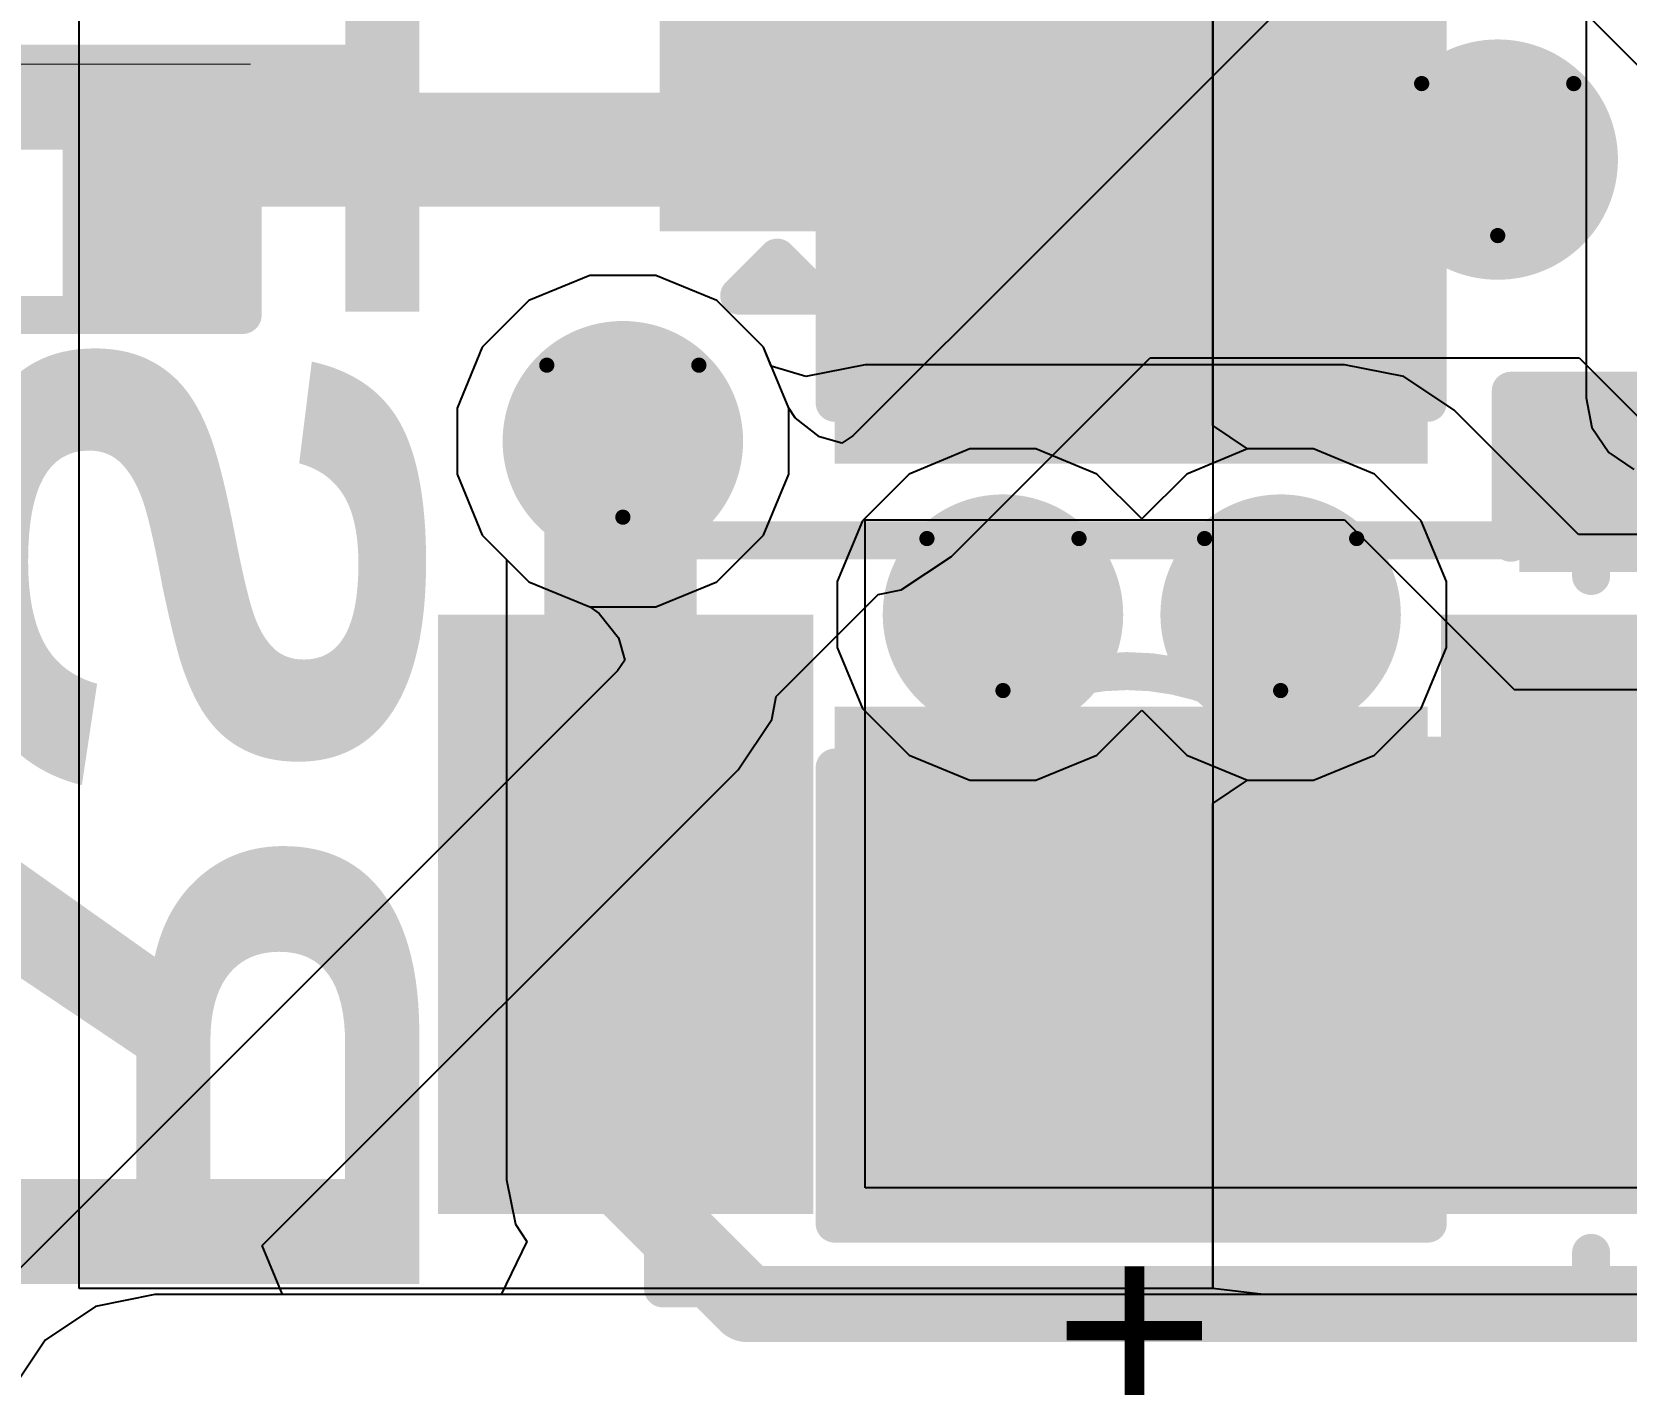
# Model space of a CAD drawing. Header units: inches. Extents: x -6 to 385, y -2 to 102.
# Drawn here: x 22.96 to 28.29, y 6.5 to 11.05 of the extents above; entities that cross this region are included whole.
import ezdxf

# ---------------------------------------------------------------- set-up
doc = ezdxf.new("R2010")
doc.units = ezdxf.units.IN
for name, color, linetype in [('Bottom Layer', 5, 'Continuous'), ('Bottom Overlay', 54, 'Continuous'), ('Bottom Paste', 16, 'Continuous'), ('Bottom Solder', 6, 'Continuous'), ('Drill Drawing', 1, 'Continuous'), ('Layer 1', 16, 'Continuous'), ('Layer 2', 76, 'Continuous'), ('Top Layer', 1, 'Continuous'), ('Top Overlay', 2, 'Continuous'), ('Top Paste', 8, 'Continuous'), ('Top Solder', 216, 'Continuous'), ('Via Holes', 16, 'Continuous')]:
    doc.layers.add(name, color=color, linetype=linetype)
doc.styles.add('Arial', font='', dxfattribs={"height": 0.2})
doc.styles.add('Arial Black_Bold', font='', dxfattribs={"height": 0.2})
doc.styles.get('Arial').set_extended_font_data('Arial')
doc.styles.get('Arial Black_Bold').set_extended_font_data('Arial Black', bold=True)

# ---------------------------------------------------------------- blocks, each defined once
blk = doc.blocks.new('C___0402_69')
at = {"layer": 'Top Layer'}
for points in [[(-0.6985, -0.3175), (-0.6985, 0.3175), (-0.2413, 0.3175), (-0.2413, -0.3175)], [(0.2413, -0.3175), (0.2413, 0.3175), (0.6985, 0.3175), (0.6985, -0.3175)]]:
    blk.add_hatch(color=1, dxfattribs=at).paths.add_polyline_path(points)
at = {"layer": 'Top Paste'}
for points in [[(-0.6985, -0.3175), (-0.6985, 0.3175), (-0.2413, 0.3175), (-0.2413, -0.3175)], [(0.2413, -0.3175), (0.2413, 0.3175), (0.6985, 0.3175), (0.6985, -0.3175)]]:
    blk.add_hatch(color=8, dxfattribs=at).paths.add_polyline_path(points)
at = {"layer": 'Top Solder'}
for points in [[(-0.7585, -0.3775), (-0.7585, 0.3775), (-0.1813, 0.3775), (-0.1813, -0.3775)], [(0.1813, -0.3775), (0.1813, 0.3775), (0.7585, 0.3775), (0.7585, -0.3775)]]:
    blk.add_hatch(color=216, dxfattribs=at).paths.add_polyline_path(points)
at = {"layer": 'Top Overlay'}
for points in [[(-0.2794, 0.4064, 0.127, 0.127, 0), (-0.7874, 0.4064, 0.127, 0.127, 0)], [(-0.7874, -0.4064, 0.127, 0.127, 0), (-0.7874, 0.4064, 0.127, 0.127, 0)], [(0.7874, 0.4064, 0.127, 0.127, 0), (0.2794, 0.4064, 0.127, 0.127, 0)], [(0.7874, -0.4064, 0.127, 0.127, 0), (0.7874, 0.4064, 0.127, 0.127, 0)], [(-0.2794, -0.4064, 0.127, 0.127, 0), (-0.7874, -0.4064, 0.127, 0.127, 0)], [(0.7874, -0.4064, 0.127, 0.127, 0), (0.2794, -0.4064, 0.127, 0.127, 0)]]:
    blk.add_lwpolyline(points, format="xyseb", dxfattribs=at)
for points in [[(-0.8191, 0.4064, 0.0635, 0.0635, 1), (-0.7556, 0.4064, 0.0635, 0.0635, 1)], [(-0.8191, 0.4064, 0.0635, 0.0635, 1), (-0.7556, 0.4064, 0.0635, 0.0635, 1)], [(-0.3111, 0.4064, 0.0635, 0.0635, 1), (-0.2477, 0.4064, 0.0635, 0.0635, 1)], [(0.2477, 0.4064, 0.0635, 0.0635, 1), (0.3111, 0.4064, 0.0635, 0.0635, 1)], [(0.7556, 0.4064, 0.0635, 0.0635, 1), (0.8191, 0.4064, 0.0635, 0.0635, 1)], [(0.7556, 0.4064, 0.0635, 0.0635, 1), (0.8191, 0.4064, 0.0635, 0.0635, 1)], [(-0.8191, -0.4064, 0.0635, 0.0635, 1), (-0.7556, -0.4064, 0.0635, 0.0635, 1)], [(-0.8191, -0.4064, 0.0635, 0.0635, 1), (-0.7556, -0.4064, 0.0635, 0.0635, 1)], [(-0.3111, -0.4064, 0.0635, 0.0635, 1), (-0.2477, -0.4064, 0.0635, 0.0635, 1)], [(0.2477, -0.4064, 0.0635, 0.0635, 1), (0.3111, -0.4064, 0.0635, 0.0635, 1)], [(0.7556, -0.4064, 0.0635, 0.0635, 1), (0.8191, -0.4064, 0.0635, 0.0635, 1)], [(0.7556, -0.4064, 0.0635, 0.0635, 1), (0.8191, -0.4064, 0.0635, 0.0635, 1)]]:
    blk.add_lwpolyline(points, format="xyseb", close=True, dxfattribs=at)
blk = doc.blocks.new('T____1206_70')
at = {"layer": 'Top Layer'}
for points in [[(-2.032, 0.889), (-0.508, 0.889), (-0.508, -0.889), (-2.032, -0.889)], [(0.508, 0.889), (2.032, 0.889), (2.032, -0.889), (0.508, -0.889)]]:
    blk.add_hatch(color=1, dxfattribs=at).paths.add_polyline_path(points)
at = {"layer": 'Top Paste'}
for points in [[(-2.032, 0.889), (-0.508, 0.889), (-0.508, -0.889), (-2.032, -0.889)], [(0.508, 0.889), (2.032, 0.889), (2.032, -0.889), (0.508, -0.889)]]:
    blk.add_hatch(color=8, dxfattribs=at).paths.add_polyline_path(points)
at = {"layer": 'Top Solder'}
for points in [[(-2.1336, 0.9906), (-0.4064, 0.9906), (-0.4064, -0.9906), (-2.1336, -0.9906)], [(0.4064, 0.9906), (2.1336, 0.9906), (2.1336, -0.9906), (0.4064, -0.9906)]]:
    blk.add_hatch(color=216, dxfattribs=at).paths.add_polyline_path(points)
at = {"layer": 'Top Overlay'}
for points in [[(-2.1336, 0.9906, 0.127, 0.127, 0), (-0.6096, 0.9906, 0.127, 0.127, 0)], [(-2.1336, 0.9906, 0.127, 0.127, 0), (-2.1336, -0.9906, 0.127, 0.127, 0)], [(0.6096, 0.9906, 0.127, 0.127, 0), (2.1336, 0.9906, 0.127, 0.127, 0)], [(2.1336, 0.9906, 0.127, 0.127, 0), (2.1336, -0.9906, 0.127, 0.127, 0)], [(-2.1336, -0.9906, 0.127, 0.127, 0), (-0.6096, -0.9906, 0.127, 0.127, 0)], [(0.6096, -0.9906, 0.127, 0.127, 0), (2.1336, -0.9906, 0.127, 0.127, 0)]]:
    blk.add_lwpolyline(points, format="xyseb", dxfattribs=at)
for points in [[(-2.16535, 0.9906, 0.0635, 0.0635, 1), (-2.10185, 0.9906, 0.0635, 0.0635, 1)], [(-2.16535, 0.9906, 0.0635, 0.0635, 1), (-2.10185, 0.9906, 0.0635, 0.0635, 1)], [(-0.64135, 0.9906, 0.0635, 0.0635, 1), (-0.57785, 0.9906, 0.0635, 0.0635, 1)], [(0.57785, 0.9906, 0.0635, 0.0635, 1), (0.64135, 0.9906, 0.0635, 0.0635, 1)], [(2.10185, 0.9906, 0.0635, 0.0635, 1), (2.16535, 0.9906, 0.0635, 0.0635, 1)], [(2.10185, 0.9906, 0.0635, 0.0635, 1), (2.16535, 0.9906, 0.0635, 0.0635, 1)], [(-2.16535, -0.9906, 0.0635, 0.0635, 1), (-2.10185, -0.9906, 0.0635, 0.0635, 1)], [(-2.16535, -0.9906, 0.0635, 0.0635, 1), (-2.10185, -0.9906, 0.0635, 0.0635, 1)], [(-0.64135, -0.9906, 0.0635, 0.0635, 1), (-0.57785, -0.9906, 0.0635, 0.0635, 1)], [(0.57785, -0.9906, 0.0635, 0.0635, 1), (0.64135, -0.9906, 0.0635, 0.0635, 1)], [(2.10185, -0.9906, 0.0635, 0.0635, 1), (2.16535, -0.9906, 0.0635, 0.0635, 1)], [(2.10185, -0.9906, 0.0635, 0.0635, 1), (2.16535, -0.9906, 0.0635, 0.0635, 1)]]:
    blk.add_lwpolyline(points, format="xyseb", close=True, dxfattribs=at)
at = {"layer": 'Top Overlay', "style": 'Arial'}
blk.add_text('+', height=0.635, dxfattribs=at).set_placement((-2.7502, -0.3174))
blk = doc.blocks.new('GT_TC032A_H015_L1_B_86')
at = {"layer": 'Bottom Layer'}
for points in [[(-2.2, 0.9), (-1.15, 0.9), (-1.15, -0.9), (-2.2, -0.9)], [(1.15, 0.9), (2.2, 0.9), (2.2, -0.9), (1.15, -0.9)]]:
    blk.add_hatch(color=5, dxfattribs=at).paths.add_polyline_path(points)
at = {"layer": 'Bottom Paste'}
for points in [[(-2.2, 0.9), (-1.15, 0.9), (-1.15, -0.9), (-2.2, -0.9)], [(1.15, 0.9), (2.2, 0.9), (2.2, -0.9), (1.15, -0.9)]]:
    blk.add_hatch(color=16, dxfattribs=at).paths.add_polyline_path(points)
at = {"layer": 'Bottom Solder'}
for points in [[(-2.3016, 1.0016), (-1.0484, 1.0016), (-1.0484, -1.0016), (-2.3016, -1.0016)], [(1.0484, 1.0016), (2.3016, 1.0016), (2.3016, -1.0016), (1.0484, -1.0016)]]:
    blk.add_hatch(color=6, dxfattribs=at).paths.add_polyline_path(points)
at = {"layer": 'Bottom Overlay'}
for points in [[(-1.55, 1.25, 0.127, 0.127, 0), (1.55, 1.25, 0.127, 0.127, 0)], [(-1.55, 1.1311, 0.127, 0.127, 0), (-1.55, 1.25, 0.127, 0.127, 0)], [(1.55, 1.1311, 0.127, 0.127, 0), (1.55, 1.25, 0.127, 0.127, 0)], [(-1.55, -1.25, 0.127, 0.127, 0), (-1.55, -1.1311, 0.127, 0.127, 0)], [(1.55, -1.25, 0.127, 0.127, 0), (1.55, -1.1311, 0.127, 0.127, 0)], [(-1.55, -1.25, 0.127, 0.127, 0), (1.55, -1.25, 0.127, 0.127, 0)]]:
    blk.add_lwpolyline(points, format="xyseb", dxfattribs=at)
for points in [[(-1.5818, 1.25, 0.0635, 0.0635, 1), (-1.5183, 1.25, 0.0635, 0.0635, 1)], [(-1.5818, 1.25, 0.0635, 0.0635, 1), (-1.5183, 1.25, 0.0635, 0.0635, 1)], [(1.5183, 1.25, 0.0635, 0.0635, 1), (1.5818, 1.25, 0.0635, 0.0635, 1)], [(1.5183, 1.25, 0.0635, 0.0635, 1), (1.5818, 1.25, 0.0635, 0.0635, 1)], [(-1.5818, 1.1311, 0.0635, 0.0635, 1), (-1.5183, 1.1311, 0.0635, 0.0635, 1)], [(1.5183, 1.1311, 0.0635, 0.0635, 1), (1.5818, 1.1311, 0.0635, 0.0635, 1)], [(0.8134, 0, 0.127, 0.127, 1), (-0.8132, 0, 0.127, 0.127, 1)], [(-0.8449, 0, 0.0635, 0.0635, 1), (-0.7814, 0, 0.0635, 0.0635, 1)], [(0.7817, 0, 0.0635, 0.0635, 1), (0.8452, 0, 0.0635, 0.0635, 1)], [(-1.5818, -1.1311, 0.0635, 0.0635, 1), (-1.5183, -1.1311, 0.0635, 0.0635, 1)], [(1.5183, -1.1311, 0.0635, 0.0635, 1), (1.5818, -1.1311, 0.0635, 0.0635, 1)], [(-1.5818, -1.25, 0.0635, 0.0635, 1), (-1.5183, -1.25, 0.0635, 0.0635, 1)], [(-1.5818, -1.25, 0.0635, 0.0635, 1), (-1.5183, -1.25, 0.0635, 0.0635, 1)], [(1.5183, -1.25, 0.0635, 0.0635, 1), (1.5818, -1.25, 0.0635, 0.0635, 1)], [(1.5183, -1.25, 0.0635, 0.0635, 1), (1.5818, -1.25, 0.0635, 0.0635, 1)]]:
    blk.add_lwpolyline(points, format="xyseb", close=True, dxfattribs=at)
blk = doc.blocks.new('R___0402_B_109')
at = {"layer": 'Bottom Layer'}
for points in [[(-0.2413, 0.3175), (-0.2413, -0.3175), (-0.6985, -0.3175), (-0.6985, 0.3175)], [(0.6985, 0.3175), (0.6985, -0.3175), (0.2413, -0.3175), (0.2413, 0.3175)]]:
    blk.add_hatch(color=5, dxfattribs=at).paths.add_polyline_path(points)
at = {"layer": 'Bottom Paste'}
for points in [[(-0.2413, 0.3175), (-0.2413, -0.3175), (-0.6985, -0.3175), (-0.6985, 0.3175)], [(0.6985, 0.3175), (0.6985, -0.3175), (0.2413, -0.3175), (0.2413, 0.3175)]]:
    blk.add_hatch(color=16, dxfattribs=at).paths.add_polyline_path(points)
at = {"layer": 'Bottom Solder'}
for points in [[(-0.1863, 0.3725), (-0.1863, -0.3725), (-0.7535, -0.3725), (-0.7535, 0.3725)], [(0.7535, 0.3725), (0.7535, -0.3725), (0.1863, -0.3725), (0.1863, 0.3725)]]:
    blk.add_hatch(color=6, dxfattribs=at).paths.add_polyline_path(points)
at = {"layer": 'Bottom Overlay'}
for points in [[(-0.7874, -0.4064, 0.127, 0.127, 0), (-0.7874, 0.4064, 0.127, 0.127, 0)], [(-0.7874, 0.4064, 0.127, 0.127, 0), (0.7874, 0.4064, 0.127, 0.127, 0)], [(-0.8128, 0.4318, 0.00323, 0.00323, 0), (0.8128, 0.4318, 0.00323, 0.00323, 0)], [(0.7874, -0.4064, 0.127, 0.127, 0), (0.7874, 0.4064, 0.127, 0.127, 0)], [(-0.7874, -0.4064, 0.127, 0.127, 0), (0.7874, -0.4064, 0.127, 0.127, 0)]]:
    blk.add_lwpolyline(points, format="xyseb", dxfattribs=at)
for points in [[(-0.8192, 0.4064, 0.0635, 0.0635, 1), (-0.7557, 0.4064, 0.0635, 0.0635, 1)], [(-0.8192, 0.4064, 0.0635, 0.0635, 1), (-0.7557, 0.4064, 0.0635, 0.0635, 1)], [(-0.8136, 0.4318, 0.00161, 0.00161, 1), (-0.812, 0.4318, 0.00161, 0.00161, 1)], [(0.7557, 0.4064, 0.0635, 0.0635, 1), (0.8192, 0.4064, 0.0635, 0.0635, 1)], [(0.7557, 0.4064, 0.0635, 0.0635, 1), (0.8192, 0.4064, 0.0635, 0.0635, 1)], [(0.812, 0.4318, 0.00161, 0.00161, 1), (0.8136, 0.4318, 0.00161, 0.00161, 1)], [(-0.8192, -0.4064, 0.0635, 0.0635, 1), (-0.7557, -0.4064, 0.0635, 0.0635, 1)], [(-0.8192, -0.4064, 0.0635, 0.0635, 1), (-0.7557, -0.4064, 0.0635, 0.0635, 1)], [(0.7556, -0.4064, 0.0635, 0.0635, 1), (0.8191, -0.4064, 0.0635, 0.0635, 1)], [(0.7556, -0.4064, 0.0635, 0.0635, 1), (0.8191, -0.4064, 0.0635, 0.0635, 1)]]:
    blk.add_lwpolyline(points, format="xyseb", close=True, dxfattribs=at)
blk = doc.blocks.new('____23_B_129')
at = {"layer": 'Bottom Layer'}
for points in [[(-1.36, 1.46), (-0.54, 1.46), (-0.54, 0.54), (-1.36, 0.54)], [(0.54, 1.46), (1.36, 1.46), (1.36, 0.54), (0.54, 0.54)], [(-0.41, -0.54), (0.41, -0.54), (0.41, -1.46), (-0.41, -1.46)]]:
    blk.add_hatch(color=5, dxfattribs=at).paths.add_polyline_path(points)
at = {"layer": 'Bottom Paste'}
for points in [[(-1.36, 1.46), (-0.54, 1.46), (-0.54, 0.54), (-1.36, 0.54)], [(0.54, 1.46), (1.36, 1.46), (1.36, 0.54), (0.54, 0.54)], [(-0.41, -0.54), (0.41, -0.54), (0.41, -1.46), (-0.41, -1.46)]]:
    blk.add_hatch(color=16, dxfattribs=at).paths.add_polyline_path(points)
at = {"layer": 'Bottom Solder'}
for points in [[(-1.4616, 1.5616), (-0.4384, 1.5616), (-0.4384, 0.4384), (-1.4616, 0.4384)], [(0.4384, 1.5616), (1.4616, 1.5616), (1.4616, 0.4384), (0.4384, 0.4384)], [(-0.5116, -0.4384), (0.5116, -0.4384), (0.5116, -1.5616), (-0.5116, -1.5616)]]:
    blk.add_hatch(color=6, dxfattribs=at).paths.add_polyline_path(points)
at = {"layer": 'Bottom Overlay'}
for points in [[(-1.6764, 1.2954, 0.127, 0.127, 0), (-1.5494, 1.1684, 0.127, 0.127, 0)], [(-1.6764, 1.2954, 0.127, 0.127, 0), (-1.6764, 1.0414, 0.127, 0.127, 0)], [(-1.5494, 1.1684, 0.127, 0.127, 0), (-1.6764, 1.0414, 0.127, 0.127, 0)], [(-0.3302, 0.7874, 0.127, 0.127, 0), (0.3302, 0.7874, 0.127, 0.127, 0)], [(-1.5494, 0.5842, 0.127, 0.127, 0), (-1.5494, -0.8128, 0.127, 0.127, 0)], [(1.5494, 0.5842, 0.127, 0.127, 0), (1.5494, -0.8128, 0.127, 0.127, 0)], [(-1.5494, -0.8128, 0.127, 0.127, 0), (-0.5588, -0.8128, 0.127, 0.127, 0)], [(0.5588, -0.8128, 0.127, 0.127, 0), (1.5494, -0.8128, 0.127, 0.127, 0)]]:
    blk.add_lwpolyline(points, format="xyseb", dxfattribs=at)
for points in [[(-1.7082, 1.2954, 0.0635, 0.0635, 1), (-1.6446, 1.2954, 0.0635, 0.0635, 1)], [(-1.7082, 1.2954, 0.0635, 0.0635, 1), (-1.6446, 1.2954, 0.0635, 0.0635, 1)], [(-1.5811, 1.1684, 0.0635, 0.0635, 1), (-1.5176, 1.1684, 0.0635, 0.0635, 1)], [(-1.5811, 1.1684, 0.0635, 0.0635, 1), (-1.5176, 1.1684, 0.0635, 0.0635, 1)], [(-1.7081, 1.0414, 0.0635, 0.0635, 1), (-1.6446, 1.0414, 0.0635, 0.0635, 1)], [(-1.7081, 1.0414, 0.0635, 0.0635, 1), (-1.6446, 1.0414, 0.0635, 0.0635, 1)], [(-0.3619, 0.7874, 0.0635, 0.0635, 1), (-0.2984, 0.7874, 0.0635, 0.0635, 1)], [(0.2985, 0.7874, 0.0635, 0.0635, 1), (0.362, 0.7874, 0.0635, 0.0635, 1)], [(-1.5812, 0.5842, 0.0635, 0.0635, 1), (-1.5176, 0.5842, 0.0635, 0.0635, 1)], [(1.5177, 0.5842, 0.0635, 0.0635, 1), (1.5812, 0.5842, 0.0635, 0.0635, 1)], [(-1.5811, -0.8128, 0.0635, 0.0635, 1), (-1.5176, -0.8128, 0.0635, 0.0635, 1)], [(-1.5811, -0.8128, 0.0635, 0.0635, 1), (-1.5176, -0.8128, 0.0635, 0.0635, 1)], [(-0.5905, -0.8128, 0.0635, 0.0635, 1), (-0.527, -0.8128, 0.0635, 0.0635, 1)], [(0.5271, -0.8128, 0.0635, 0.0635, 1), (0.5906, -0.8128, 0.0635, 0.0635, 1)], [(1.5177, -0.8128, 0.0635, 0.0635, 1), (1.5812, -0.8128, 0.0635, 0.0635, 1)], [(1.5177, -0.8128, 0.0635, 0.0635, 1), (1.5812, -0.8128, 0.0635, 0.0635, 1)]]:
    blk.add_lwpolyline(points, format="xyseb", close=True, dxfattribs=at)

msp = doc.modelspace()

# ---------------------------------------------------------------- hatches: boundary and pattern name
at = {"layer": 'Bottom Layer'}
for points in [[(25.1616, 10.3972), (26.0816, 10.3972), (26.0816, 11.3091), (25.1616, 11.3091)], [(23.1214, 10.197), (23.5786, 10.197), (23.5786, 10.8966), (23.1214, 10.8966)]]:
    msp.add_hatch(color=5, dxfattribs=at).paths.add_polyline_path(points)
h = msp.add_hatch(color=5, dxfattribs=at)
edge = h.paths.add_edge_path()
edge.add_arc((27.8597, 10.6274), 0.3, 0, 360)
h = msp.add_hatch(color=5, dxfattribs=at)
edge = h.paths.add_edge_path()
edge.add_arc((24.9374, 9.6863), 0.3, 0, 360)
h = msp.add_hatch(color=5, dxfattribs=at)
edge = h.paths.add_edge_path()
edge.add_arc((26.2071, 9.1068), 0.3, 0, 360)
h = msp.add_hatch(color=5, dxfattribs=at)
edge = h.paths.add_edge_path()
edge.add_arc((27.1346, 9.1068), 0.3, 0, 360)
at = {"layer": 'Bottom Solder'}
h = msp.add_hatch(color=6, dxfattribs=at)
edge = h.paths.add_edge_path()
edge.add_arc((27.8597, 10.6274), 0.4016, 0, 360)
h = msp.add_hatch(color=6, dxfattribs=at)
edge = h.paths.add_edge_path()
edge.add_arc((24.9374, 9.6863), 0.4016, 0, 360)
h = msp.add_hatch(color=6, dxfattribs=at)
edge = h.paths.add_edge_path()
edge.add_arc((26.2071, 9.1068), 0.4016, 0, 360)
h = msp.add_hatch(color=6, dxfattribs=at)
edge = h.paths.add_edge_path()
edge.add_arc((27.1346, 9.1068), 0.4016, 0, 360)
at = {"layer": 'Layer 1'}
h = msp.add_hatch(color=16, dxfattribs=at)
edge = h.paths.add_edge_path()
edge.add_arc((27.8597, 10.6274), 0.3, 0, 360)
h = msp.add_hatch(color=16, dxfattribs=at)
edge = h.paths.add_edge_path()
edge.add_arc((24.9374, 9.6863), 0.3, 0, 360)
h = msp.add_hatch(color=16, dxfattribs=at)
edge = h.paths.add_edge_path()
edge.add_arc((26.2071, 9.1068), 0.3, 0, 360)
h = msp.add_hatch(color=16, dxfattribs=at)
edge = h.paths.add_edge_path()
edge.add_arc((27.1346, 9.1068), 0.3, 0, 360)
at = {"layer": 'Layer 2'}
h = msp.add_hatch(color=76, dxfattribs=at)
edge = h.paths.add_edge_path()
edge.add_arc((27.8597, 10.6274), 0.3, 0, 360)
h = msp.add_hatch(color=76, dxfattribs=at)
edge = h.paths.add_edge_path()
edge.add_arc((24.9374, 9.6863), 0.3, 0, 360)
h = msp.add_hatch(color=76, dxfattribs=at)
edge = h.paths.add_edge_path()
edge.add_arc((26.2071, 9.1068), 0.3, 0, 360)
h = msp.add_hatch(color=76, dxfattribs=at)
edge = h.paths.add_edge_path()
edge.add_arc((27.1346, 9.1068), 0.3, 0, 360)
at = {"layer": 'Top Layer'}
h = msp.add_hatch(color=1, dxfattribs=at)
edge = h.paths.add_edge_path()
edge.add_arc((27.8597, 10.6274), 0.3, 0, 360)
h = msp.add_hatch(color=1, dxfattribs=at)
edge = h.paths.add_edge_path()
edge.add_arc((24.9374, 9.6863), 0.3, 0, 360)
h = msp.add_hatch(color=1, dxfattribs=at)
edge = h.paths.add_edge_path()
edge.add_arc((26.2071, 9.1068), 0.3, 0, 360)
h = msp.add_hatch(color=1, dxfattribs=at)
edge = h.paths.add_edge_path()
edge.add_arc((27.1346, 9.1068), 0.3, 0, 360)
msp.add_hatch(color=1, dxfattribs=at).paths.add_polyline_path([(25.7465, 7.1729), (28.6274, 7.1729), (28.6274, 8.6991), (25.7465, 8.6991)])
at = {"layer": 'Top Solder'}
h = msp.add_hatch(color=216, dxfattribs=at)
edge = h.paths.add_edge_path()
edge.add_arc((27.8597, 10.6274), 0.4016, 0, 360)
h = msp.add_hatch(color=216, dxfattribs=at)
edge = h.paths.add_edge_path()
edge.add_arc((24.9374, 9.6863), 0.4016, 0, 360)
h = msp.add_hatch(color=216, dxfattribs=at)
edge = h.paths.add_edge_path()
edge.add_arc((26.2071, 9.1068), 0.4016, 0, 360)
h = msp.add_hatch(color=216, dxfattribs=at)
edge = h.paths.add_edge_path()
edge.add_arc((27.1346, 9.1068), 0.4016, 0, 360)
at = {"layer": 'Via Holes'}
h = msp.add_hatch(color=7, dxfattribs=at)
edge = h.paths.add_edge_path()
edge.add_arc((27.8597, 10.6274), 0.15, 0, 360)
h = msp.add_hatch(color=7, dxfattribs=at)
edge = h.paths.add_edge_path()
edge.add_arc((24.9374, 9.6863), 0.15, 0, 360)
h = msp.add_hatch(color=7, dxfattribs=at)
edge = h.paths.add_edge_path()
edge.add_arc((26.2071, 9.1068), 0.15, 0, 360)
h = msp.add_hatch(color=7, dxfattribs=at)
edge = h.paths.add_edge_path()
edge.add_arc((27.1346, 9.1068), 0.15, 0, 360)

# ---------------------------------------------------------------- linework, layer by layer
at = {"layer": 'Bottom Layer'}
for p, q in [((23.1214, 6.8546), (23.1214, 12.165)), ((26.9076, 12.165), (26.9076, 6.8546)), ((26.9076, 9.7388), (26.9076, 11.1851)), ((28.1547, 11.1851), (28.1547, 9.8313)), ((28.1547, 9.8313), (28.1744, 9.7322)), ((27.0244, 9.6608), (26.9076, 9.7388)), ((28.1744, 9.7322), (28.2306, 9.6482)), ((27.2448, 9.6608), (27.0244, 9.6608)), ((27.4484, 9.5765), (27.2448, 9.6608)), ((28.2306, 9.6482), (28.3146, 9.5921)), ((27.6042, 9.4206), (27.4484, 9.5765)), ((27.6886, 9.217), (27.6042, 9.4206)), ((27.6886, 8.9966), (27.6886, 9.217)), ((27.6042, 8.793), (27.6886, 8.9966)), ((27.4484, 8.6371), (27.6042, 8.793)), ((27.2448, 8.5528), (27.4484, 8.6371)), ((26.9076, 8.4748), (27.0244, 8.5528)), ((27.0244, 8.5528), (27.2448, 8.5528)), ((26.9076, 6.8546), (26.9076, 8.4748)), ((26.9076, 6.8546), (23.1214, 6.8546)), ((27.0769, 6.8339), (26.9076, 6.8546)), ((30.9708, 6.8339), (27.0769, 6.8339))]:
    msp.add_line(p, q, dxfattribs=at)
for points in [[(25.3576, 10.6605, 0.254, 0.254, 0), (25.6216, 10.9245, 0.254, 0.254, 0)], [(23.4516, 10.6605, 0.381, 0.381, 0), (25.3576, 10.6605, 0.381, 0.381, 0)], [(23.35, 10.5589, 0.254, 0.254, 0), (23.4516, 10.6605, 0.254, 0.254, 0)], [(23.35, 10.5145, 0.254, 0.254, 0), (23.35, 10.5589, 0.254, 0.254, 0)], [(24.9295, 8.1271, 0.508, 0.508, 0), (24.9295, 9.6784, 0.508, 0.508, 0)], [(24.9295, 9.6784, 0.381, 0.381, 0), (24.9374, 9.6863, 0.381, 0.381, 0)]]:
    msp.add_lwpolyline(points, format="xyseb", dxfattribs=at)
for points in [[(25.5581, 10.9245, 0.127, 0.127, 1), (25.6851, 10.9245, 0.127, 0.127, 1)], [(23.3563, 10.6605, 0.1905, 0.1905, 1), (23.5468, 10.6605, 0.1905, 0.1905, 1)], [(25.2623, 10.6605, 0.1905, 0.1905, 1), (25.4528, 10.6605, 0.1905, 0.1905, 1)], [(23.3881, 10.6605, 0.127, 0.127, 1), (23.5151, 10.6605, 0.127, 0.127, 1)], [(25.2941, 10.6605, 0.127, 0.127, 1), (25.4211, 10.6605, 0.127, 0.127, 1)], [(23.2865, 10.5589, 0.127, 0.127, 1), (23.4135, 10.5589, 0.127, 0.127, 1)], [(23.2865, 10.5589, 0.127, 0.127, 1), (23.4135, 10.5589, 0.127, 0.127, 1)], [(23.2865, 10.5145, 0.127, 0.127, 1), (23.4135, 10.5145, 0.127, 0.127, 1)], [(24.8025, 9.6784, 0.254, 0.254, 1), (25.0565, 9.6784, 0.254, 0.254, 1)], [(24.8342, 9.6784, 0.1905, 0.1905, 1), (25.0247, 9.6784, 0.1905, 0.1905, 1)], [(24.8421, 9.6863, 0.1905, 0.1905, 1), (25.0326, 9.6863, 0.1905, 0.1905, 1)], [(24.8025, 8.1271, 0.254, 0.254, 1), (25.0565, 8.1271, 0.254, 0.254, 1)]]:
    msp.add_lwpolyline(points, format="xyseb", close=True, dxfattribs=at)
at = {"layer": 'Drill Drawing'}
for points in [[(27.6057, 10.8814, 0.0508, 0.0508, 0), (28.1137, 10.8814, 0.0508, 0.0508, 0)], [(27.6057, 10.8814, 0.0508, 0.0508, 0), (27.8597, 10.3734, 0.0508, 0.0508, 0)], [(27.8597, 10.3734, 0.0508, 0.0508, 0), (28.1137, 10.8814, 0.0508, 0.0508, 0)], [(24.6834, 9.9403, 0.0508, 0.0508, 0), (25.1914, 9.9403, 0.0508, 0.0508, 0)], [(24.6834, 9.9403, 0.0508, 0.0508, 0), (24.9374, 9.4323, 0.0508, 0.0508, 0)], [(24.9374, 9.4323, 0.0508, 0.0508, 0), (25.1914, 9.9403, 0.0508, 0.0508, 0)], [(25.9531, 9.3608, 0.0508, 0.0508, 0), (26.4611, 9.3608, 0.0508, 0.0508, 0)], [(25.9531, 9.3608, 0.0508, 0.0508, 0), (26.2071, 8.8528, 0.0508, 0.0508, 0)], [(26.2071, 8.8528, 0.0508, 0.0508, 0), (26.4611, 9.3608, 0.0508, 0.0508, 0)], [(26.8806, 9.3608, 0.0508, 0.0508, 0), (27.3886, 9.3608, 0.0508, 0.0508, 0)], [(26.8806, 9.3608, 0.0508, 0.0508, 0), (27.1346, 8.8528, 0.0508, 0.0508, 0)], [(27.1346, 8.8528, 0.0508, 0.0508, 0), (27.3886, 9.3608, 0.0508, 0.0508, 0)]]:
    msp.add_lwpolyline(points, format="xyseb", dxfattribs=at)
for points in [[(27.593, 10.8814, 0.0254, 0.0254, 1), (27.6184, 10.8814, 0.0254, 0.0254, 1)], [(27.593, 10.8814, 0.0254, 0.0254, 1), (27.6184, 10.8814, 0.0254, 0.0254, 1)], [(28.101, 10.8814, 0.0254, 0.0254, 1), (28.1264, 10.8814, 0.0254, 0.0254, 1)], [(28.101, 10.8814, 0.0254, 0.0254, 1), (28.1264, 10.8814, 0.0254, 0.0254, 1)], [(27.847, 10.3734, 0.0254, 0.0254, 1), (27.8724, 10.3734, 0.0254, 0.0254, 1)], [(27.847, 10.3734, 0.0254, 0.0254, 1), (27.8724, 10.3734, 0.0254, 0.0254, 1)], [(24.6707, 9.9403, 0.0254, 0.0254, 1), (24.6961, 9.9403, 0.0254, 0.0254, 1)], [(24.6707, 9.9403, 0.0254, 0.0254, 1), (24.6961, 9.9403, 0.0254, 0.0254, 1)], [(25.1787, 9.9403, 0.0254, 0.0254, 1), (25.2041, 9.9403, 0.0254, 0.0254, 1)], [(25.1787, 9.9403, 0.0254, 0.0254, 1), (25.2041, 9.9403, 0.0254, 0.0254, 1)], [(24.9247, 9.4323, 0.0254, 0.0254, 1), (24.9501, 9.4323, 0.0254, 0.0254, 1)], [(24.9247, 9.4323, 0.0254, 0.0254, 1), (24.9501, 9.4323, 0.0254, 0.0254, 1)], [(25.9404, 9.3608, 0.0254, 0.0254, 1), (25.9658, 9.3608, 0.0254, 0.0254, 1)], [(25.9404, 9.3608, 0.0254, 0.0254, 1), (25.9658, 9.3608, 0.0254, 0.0254, 1)], [(26.4484, 9.3608, 0.0254, 0.0254, 1), (26.4738, 9.3608, 0.0254, 0.0254, 1)], [(26.4484, 9.3608, 0.0254, 0.0254, 1), (26.4738, 9.3608, 0.0254, 0.0254, 1)], [(26.8679, 9.3608, 0.0254, 0.0254, 1), (26.8933, 9.3608, 0.0254, 0.0254, 1)], [(26.8679, 9.3608, 0.0254, 0.0254, 1), (26.8933, 9.3608, 0.0254, 0.0254, 1)], [(27.3759, 9.3608, 0.0254, 0.0254, 1), (27.4013, 9.3608, 0.0254, 0.0254, 1)], [(27.3759, 9.3608, 0.0254, 0.0254, 1), (27.4013, 9.3608, 0.0254, 0.0254, 1)], [(26.1944, 8.8528, 0.0254, 0.0254, 1), (26.2198, 8.8528, 0.0254, 0.0254, 1)], [(26.1944, 8.8528, 0.0254, 0.0254, 1), (26.2198, 8.8528, 0.0254, 0.0254, 1)], [(27.1219, 8.8528, 0.0254, 0.0254, 1), (27.1473, 8.8528, 0.0254, 0.0254, 1)], [(27.1219, 8.8528, 0.0254, 0.0254, 1), (27.1473, 8.8528, 0.0254, 0.0254, 1)]]:
    msp.add_lwpolyline(points, format="xyseb", close=True, dxfattribs=at)
at = {"layer": 'Layer 1'}
for p, q in [((24.8272, 10.2403), (24.6236, 10.1559)), ((25.0476, 10.2403), (24.8272, 10.2403)), ((25.2512, 10.1559), (25.0476, 10.2403)), ((24.6236, 10.1559), (24.4677, 10.0001)), ((25.407, 10.0001), (25.2512, 10.1559)), ((24.4677, 10.0001), (24.3834, 9.7965)), ((25.4914, 9.7965), (25.407, 10.0001)), ((24.3834, 9.7965), (24.3834, 9.5761)), ((25.4914, 9.5761), (25.4914, 9.7965)), ((26.0969, 9.6608), (25.8933, 9.5765)), ((26.3173, 9.6608), (26.0969, 9.6608)), ((26.5209, 9.5765), (26.3173, 9.6608)), ((27.0244, 9.6608), (26.8207, 9.5765)), ((27.2448, 9.6608), (27.0244, 9.6608)), ((27.4484, 9.5765), (27.2448, 9.6608)), ((24.3834, 9.5761), (24.4677, 9.3724)), ((25.407, 9.3724), (25.4914, 9.5761)), ((25.8933, 9.5765), (25.7374, 9.4206)), ((26.6708, 9.4265), (26.5209, 9.5765)), ((26.8207, 9.5765), (26.6708, 9.4265)), ((27.6042, 9.4206), (27.4484, 9.5765)), ((25.7374, 9.4206), (25.6531, 9.217)), ((27.6886, 9.217), (27.6042, 9.4206)), ((24.4677, 9.3724), (24.6236, 9.2166)), ((25.2512, 9.2166), (25.407, 9.3724)), ((24.6236, 9.2166), (24.8272, 9.1323)), ((25.0476, 9.1323), (25.2512, 9.2166)), ((25.6531, 9.217), (25.6531, 8.9966)), ((27.6886, 8.9966), (27.6886, 9.217)), ((24.8272, 9.1323), (25.0476, 9.1323)), ((25.6531, 8.9966), (25.7374, 8.793)), ((27.6042, 8.793), (27.6886, 8.9966)), ((25.7374, 8.793), (25.8933, 8.6371)), ((26.5209, 8.6371), (26.6708, 8.7871)), ((26.6708, 8.7871), (26.8207, 8.6371)), ((27.4484, 8.6371), (27.6042, 8.793)), ((25.8933, 8.6371), (26.0969, 8.5528)), ((26.3173, 8.5528), (26.5209, 8.6371)), ((26.8207, 8.6371), (27.0244, 8.5528)), ((27.2448, 8.5528), (27.4484, 8.6371)), ((26.0969, 8.5528), (26.3173, 8.5528)), ((27.0244, 8.5528), (27.2448, 8.5528)), ((23.3744, 6.8339), (23.1762, 6.7945)), ((61.561, 6.8339), (23.3744, 6.8339)), ((23.1762, 6.7945), (23.0082, 6.6822)), ((23.0082, 6.6822), (22.8959, 6.5142))]:
    msp.add_line(p, q, dxfattribs=at)
at = {"layer": 'Layer 2'}
for p, q in [((27.2002, 11.1986), (26.333, 10.3314)), ((28.3294, 10.9413), (28.1735, 11.0971)), ((26.333, 10.3314), (25.7052, 9.7036)), ((24.8272, 10.2403), (24.6236, 10.1559)), ((25.0476, 10.2403), (24.8272, 10.2403)), ((25.2512, 10.1559), (25.0476, 10.2403)), ((24.6236, 10.1559), (24.4677, 10.0001)), ((25.407, 10.0001), (25.2512, 10.1559)), ((24.4677, 10.0001), (24.3834, 9.7965)), ((25.4914, 9.7965), (25.407, 10.0001)), ((26.0354, 9.3013), (26.6992, 9.9651)), ((26.6992, 9.9651), (28.1313, 9.9651)), ((28.1313, 9.9651), (28.936, 9.1604)), ((24.3834, 9.7965), (24.3834, 9.5761)), ((25.5135, 9.7648), (25.4914, 9.7965)), ((25.5942, 9.7005), (25.5135, 9.7648)), ((25.6692, 9.6795), (25.5942, 9.7005)), ((25.7052, 9.7036), (25.6692, 9.6795)), ((24.3834, 9.5761), (24.4677, 9.3724)), ((24.4677, 9.3724), (24.6236, 9.2166)), ((25.8674, 9.189), (26.0354, 9.3013)), ((24.6236, 9.2166), (24.8272, 9.1323)), ((25.4499, 8.8332), (25.7904, 9.1737)), ((25.7904, 9.1737), (25.8674, 9.189)), ((24.8272, 9.1323), (24.8588, 9.1101)), ((24.8588, 9.1101), (24.9231, 9.0294)), ((24.9231, 9.0294), (24.9441, 8.9545)), ((24.9441, 8.9545), (24.92, 8.9184)), ((24.92, 8.9184), (23.3661, 7.3645)), ((25.4346, 8.7563), (25.4499, 8.8332)), ((25.3223, 8.5882), (25.4346, 8.7563)), ((23.7323, 6.9982), (25.3223, 8.5882)), ((23.3661, 7.3645), (22.8397, 6.8381)), ((23.8003, 6.8339), (23.7323, 6.9982)), ((43.729, 6.8339), (23.8003, 6.8339))]:
    msp.add_line(p, q, dxfattribs=at)
at = {"layer": 'Top Layer'}
for p, q in [((24.8272, 10.2403), (24.6236, 10.1559)), ((25.0476, 10.2403), (24.8272, 10.2403)), ((25.2512, 10.1559), (25.0476, 10.2403)), ((24.6236, 10.1559), (24.4677, 10.0001)), ((25.407, 10.0001), (25.2512, 10.1559)), ((24.4677, 10.0001), (24.3834, 9.7965)), ((25.4332, 9.9369), (25.407, 10.0001)), ((25.5483, 9.902), (25.4332, 9.9369)), ((25.7465, 9.9415), (25.5483, 9.902)), ((27.3479, 9.9415), (25.7465, 9.9415)), ((27.5461, 9.902), (27.3479, 9.9415)), ((27.7142, 9.7898), (27.5461, 9.902)), ((24.3834, 9.7965), (24.3834, 9.5761)), ((28.1296, 9.3743), (27.7142, 9.7898)), ((27.7142, 9.7898), (27.7142, 9.7898)), ((24.3834, 9.5761), (24.4677, 9.3724)), ((25.7465, 7.1907), (25.7465, 9.4235)), ((25.7465, 9.4235), (27.3479, 9.4235)), ((27.3479, 9.4235), (27.9151, 8.8564)), ((28.4852, 9.3743), (28.1296, 9.3743)), ((24.4677, 9.3724), (24.5489, 9.2913)), ((24.5489, 9.2913), (24.5489, 7.2179)), ((27.9151, 8.8564), (28.6998, 8.8564)), ((24.5489, 7.2179), (24.5785, 7.0692)), ((29.4567, 7.1907), (25.7465, 7.1907)), ((24.5785, 7.0692), (24.6169, 7.0117)), ((24.6169, 7.0117), (24.5305, 6.8339)), ((23.3744, 6.8339), (23.1762, 6.7945)), ((24.5305, 6.8339), (23.3744, 6.8339)), ((23.1762, 6.7945), (23.0082, 6.6822)), ((23.0082, 6.6822), (22.9566, 6.6051))]:
    msp.add_line(p, q, dxfattribs=at)
for points in [[(24.9374, 7.2179, 0.254, 0.254, 0), (24.9374, 9.6863, 0.254, 0.254, 0)], [(24.9374, 7.2179, 0.254, 0.254, 0), (25.353, 6.8022, 0.254, 0.254, 0)], [(25.353, 6.8022, 0.254, 0.254, 0), (45.1461, 6.8022, 0.254, 0.254, 0)]]:
    msp.add_lwpolyline(points, format="xyseb", dxfattribs=at)
for points in [[(24.8739, 9.6863, 0.127, 0.127, 1), (25.0009, 9.6863, 0.127, 0.127, 1)], [(24.8739, 7.2179, 0.127, 0.127, 1), (25.0009, 7.2179, 0.127, 0.127, 1)], [(24.8739, 7.2179, 0.127, 0.127, 1), (25.0009, 7.2179, 0.127, 0.127, 1)], [(25.2895, 6.8022, 0.127, 0.127, 1), (25.4165, 6.8022, 0.127, 0.127, 1)], [(25.2895, 6.8022, 0.127, 0.127, 1), (25.4165, 6.8022, 0.127, 0.127, 1)]]:
    msp.add_lwpolyline(points, format="xyseb", close=True, dxfattribs=at)

# ---------------------------------------------------------------- block references
for name, p, rotation in [('____23_B_129', (26.6216, 11.8491), 90), ('T____1206_70', (26.6355, 9.2049), 90), ('C___0402_69', (28.3099, 9.0674), 270)]:
    msp.add_blockref(name, p, dxfattribs=dict(rotation=rotation))
for name, p in [('R___0402_B_109', (22.8801, 10.5145)), ('GT_TC032A_H015_L1_B_86', (26.6216, 8.1046))]:
    msp.add_blockref(name, p)

# ---------------------------------------------------------------- texts
at = {"layer": 'Bottom Overlay', "style": 'Arial Black_Bold', "text_generation_flag": 2}
msp.add_text('RST', height=1.524, rotation=270, dxfattribs=at).set_placement((22.7334, 6.7066))

doc.saveas('drawing.dxf')
